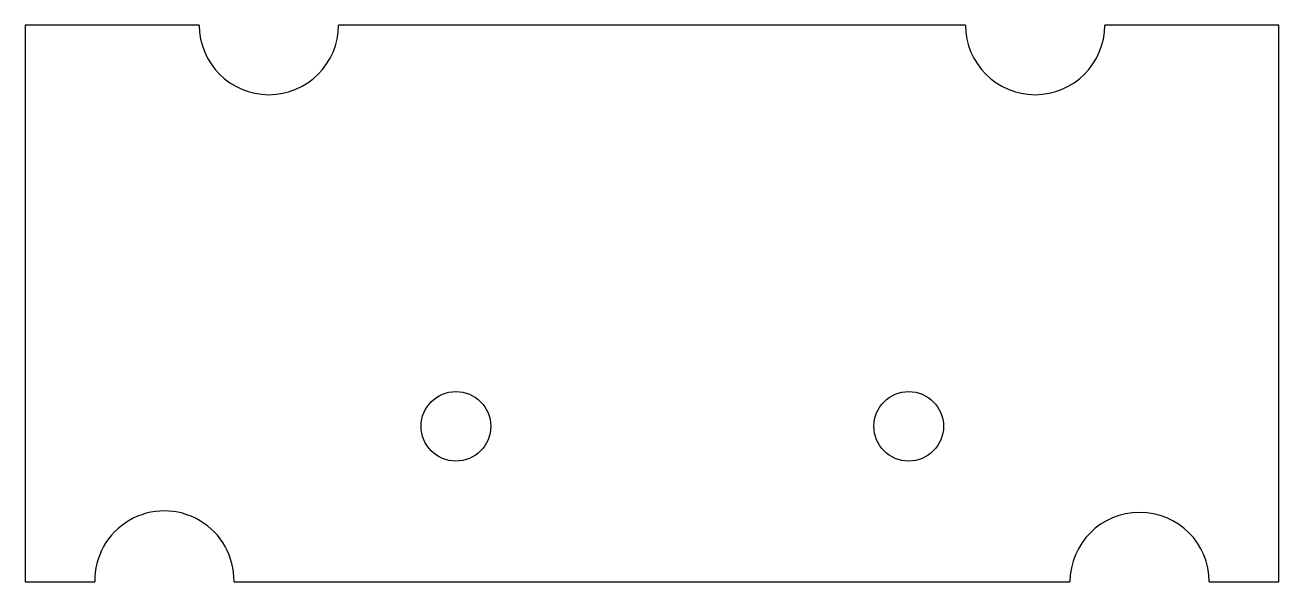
# Model space of a CAD drawing. Header units: millimetres. Extents: x -9.4 to 8.6, y 125.3 to 133.3.
import ezdxf

# ---------------------------------------------------------------- set-up
doc = ezdxf.new("R2010")
doc.units = ezdxf.units.MM

msp = doc.modelspace()

# ---------------------------------------------------------------- linework, layer by layer
at = {"color": 7, "linetype": 'Continuous', "lineweight": 25}
for p, q in [((-6.935, 133.346), (-9.435, 133.346)), ((-9.435, 133.346), (-9.435, 125.346)), ((4.065, 133.346), (-4.935, 133.346)), ((8.565, 133.346), (6.065, 133.346)), ((8.565, 125.346), (8.565, 133.346)), ((-9.435, 125.346), (-8.435, 125.346)), ((-6.435, 125.346), (5.565, 125.346)), ((7.565, 125.346), (8.565, 125.346))]:
    msp.add_line(p, q, dxfattribs=at)
for centre in [(-3.25, 127.582), (3.25, 127.582)]:
    msp.add_circle(centre, 0.5, dxfattribs=at)
for centre, start, end in [((-5.935, 133.346), 180, 0), ((5.065, 133.346), 180, 0), ((-7.435, 125.366), 358.8656, 181.1344), ((6.565, 125.346), 0, 180)]:
    msp.add_arc(centre, 1, start, end, dxfattribs=at)

doc.saveas('drawing.dxf')
